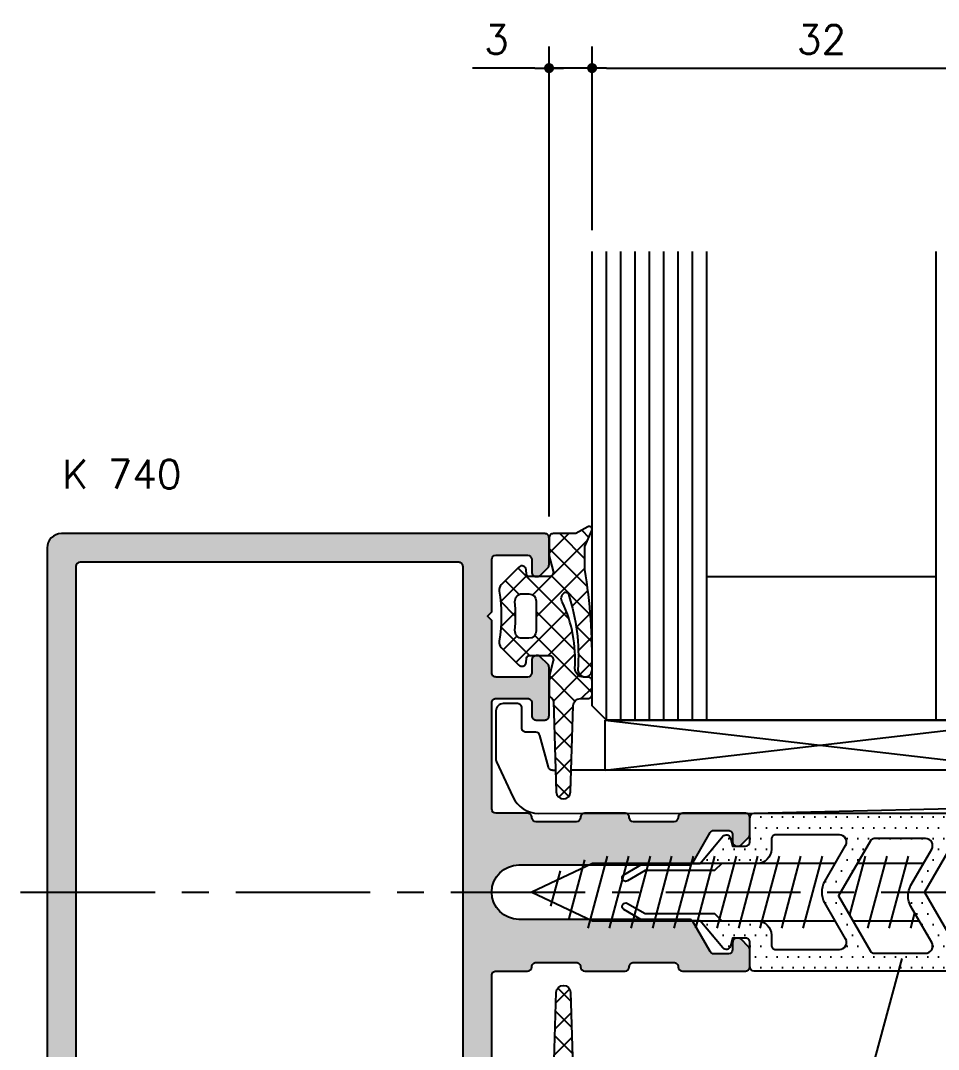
# Model space of a CAD drawing. Extents: x 0 to 4131, y -1600 to 527.
# Drawn here: x 563.9 to 627.9, y -262.5 to -190.7 of the extents above; entities that cross this region are included whole.
import ezdxf

# ---------------------------------------------------------------- set-up
doc = ezdxf.new("R2010")
doc.units = 0
doc.header["$LTSCALE"] = 7.5
doc.header["$MEASUREMENT"] = 0
doc.linetypes.add('CENTER', pattern=[2, 1.25, -0.25, 0.25, -0.25])
doc.layers.get('0').update_dxf_attribs({"linetype": 'CONTINUOUS'})
doc.layers.get('DEFPOINTS').update_dxf_attribs({"linetype": 'CONTINUOUS'})
for name, color, linetype in [('ASSI', 1, 'CENTER'), ('FILL', 8, 'CONTINUOUS'), ('FINE', 7, 'CONTINUOUS'), ('GOMMA', 3, 'CONTINUOUS'), ('GROSSA', 4, 'CONTINUOUS'), ('QUOTE', 254, 'CONTINUOUS'), ('TRATTEGGI', 140, 'CONTINUOUS'), ('VETRO', 6, 'CONTINUOUS'), ('VITERIA', 40, 'CONTINUOUS')]:
    doc.layers.add(name, color=color, linetype=linetype)
doc.styles.get("Standard").update_dxf_attribs({"font": 'romans.shx'})
doc.dimstyles.new('SCALA_1-1$0', dxfattribs={"dimtxt": 2, "dimasz": 1, "dimexe": 1.5, "dimexo": 1.5, "dimgap": 1, "dimtad": 3, "dimdsep": 46, "dimtxsty": 'Standard', "dimblk1": 'PUNTO', "dimblk2": 'PUNTO', "dimsah": 1, "dimcen": 0.09, "dimclrt": 2, "dimadec": 0, "dimazin": 0, "dimtfac": 0.7, "dimtmove": 0, "dimatfit": 3, "dimldrblk": 'PUNTO', "dimfxl": 1, "dimtolj": 2, "dimarcsym": 0})
pattern_1 = [(135, (462.1628187875442, -320.5056679362697), (-0.8838834764831844, -0.8838834764831843), []), (225, (462.1628187875442, -320.5056679362697), (0.8838834764831843, -0.8838834764831844), [])]

# ---------------------------------------------------------------- blocks, each defined once
blk = doc.blocks.new('PUNTO')
blk.add_line((-1, 0), (1, 0))
at = {"const_width": 0.35}
blk.add_lwpolyline([(-0.1750000000000114, 0, 1), (0.1750000000000114, 0, 1)], format="xyb", close=True, dxfattribs=at)
blk = doc.blocks.new('*D171')
at = {"layer": 'DEFPOINTS', "color": 0, "transparency": 16777216}
for p in [(635.7631262821335, -194.0393257449249), (603.7631262821335, -206.8293148960066), (635.7631262821335, -206.8293148960066)]:
    blk.add_point(p, dxfattribs=at)
at = {"layer": 'QUOTE', "color": 0, "lineweight": -2, "transparency": 16777216}
for p, q in [((603.7631262821335, -205.3293148960066), (603.7631262821335, -192.5393257449249)), ((635.7631262821335, -205.3293148960066), (635.7631262821335, -192.5393257449249)), ((604.7631262821335, -194.0393257449249), (634.7631262821335, -194.0393257449249))]:
    blk.add_line(p, q, dxfattribs=at)
at = {"layer": 'QUOTE', "color": 0, "lineweight": -2, "transparency": 16777216, "rotation": 180}
blk.add_blockref('PUNTO', (603.7631262821335, -194.0393257449249), dxfattribs=at)
at = {"layer": 'QUOTE', "color": 0, "lineweight": -2, "transparency": 16777216}
blk.add_blockref('PUNTO', (635.7631262821335, -194.0393257449249), dxfattribs=at)
at = {"layer": 'QUOTE', "color": 2, "transparency": 16777216, "insert": (619.7631262821335, -192.0393257449249), "char_height": 2, "attachment_point": 5}
blk.add_mtext('\\A2;32', dxfattribs=at)
blk = doc.blocks.new('*D168')
at = {"layer": 'DEFPOINTS', "color": 0, "transparency": 16777216}
for p in [(600.763126282135, -194.0393257449249), (603.7631262821335, -206.8293148960066), (600.763126282135, -226.7985949156913)]:
    blk.add_point(p, dxfattribs=at)
at = {"layer": 'QUOTE', "color": 0, "lineweight": -2, "transparency": 16777216}
for p, q in [((600.763126282135, -225.2985949156913), (600.763126282135, -192.5393257449249)), ((603.7631262821335, -205.3293148960066), (603.7631262821335, -192.5393257449249)), ((599.763126282135, -194.0393257449249), (595.4297929488016, -194.0393257449249)), ((603.7631262821335, -194.0393257449249), (600.763126282135, -194.0393257449249)), ((604.7631262821335, -194.0393257449249), (605.7631262821335, -194.0393257449249))]:
    blk.add_line(p, q, dxfattribs=at)
blk.add_blockref('PUNTO', (600.763126282135, -194.0393257449249), dxfattribs=at)
at = {"layer": 'QUOTE', "color": 0, "lineweight": -2, "transparency": 16777216, "rotation": 180}
blk.add_blockref('PUNTO', (603.7631262821335, -194.0393257449249), dxfattribs=at)
at = {"layer": 'QUOTE', "color": 2, "transparency": 16777216, "insert": (597.0964596154683, -192.0393257449249), "char_height": 2, "attachment_point": 5}
blk.add_mtext('\\A2;3', dxfattribs=at)

msp = doc.modelspace()

# ---------------------------------------------------------------- hatches: boundary and pattern name
at = {"layer": 'FILL'}
h = msp.add_hatch(color=253, dxfattribs=at)
h.dxf.hatch_style = 1
edge = h.paths.add_edge_path(flags=16)
edge.add_arc((594.463126282135, -228.7985949156911), 0.2999999999998977, 359.9999999999674, 449.9999999999674)
edge.add_line((594.4631262821352, -228.4985949156912), (568.063126282135, -228.4985949156913))
edge.add_arc((568.063126282135, -228.7985949156913), 0.2999999999999972, 90.00000000000813, 180.0000000000136)
edge.add_line((567.7631262821351, -228.7985949156914), (567.763126282135, -274.1985949156912))
edge.add_arc((568.0631262821349, -274.1985949156912), 0.3000000000000114, 180.0000000000109, 270.0000000000109)
edge.add_line((568.063126282135, -274.4985949156912), (594.4631262821352, -274.4985949156912))
edge.add_arc((594.4631262821351, -274.1985949156914), 0.2999999999998266, 270.0000000000163, 360.0000000000244)
edge.add_line((594.763126282135, -274.1985949156912), (594.763126282135, -228.7985949156912))
edge = h.paths.add_edge_path()
edge.add_arc((600.4631262821351, -226.798594915691), 0.2999999999998124, 359.9999999999756, 449.9999999999837)
edge.add_line((600.4631262821352, -226.4985949156912), (566.7631262821351, -226.4985949156912))
edge.add_arc((566.7631262821351, -227.4985949156912), 1, 90, 180)
edge.add_line((565.7631262821351, -227.4985949156912), (565.763126282135, -275.4985949156912))
edge.add_arc((566.763126282135, -275.4985949156912), 1, 180, 270)
edge.add_line((566.763126282135, -276.4985949156912), (600.4631262821352, -276.4985949156912))
edge.add_arc((600.4631262821351, -276.1985949156914), 0.2999999999998266, 270.0000000000163, 360.0000000000244)
edge.add_line((600.763126282135, -276.1985949156912), (600.763126282135, -274.3228589844031))
edge.add_arc((600.4631262821349, -274.322858984403), 0.3000000000000682, 359.9999999999648, 404.9999999999597)
edge.add_line((600.6752583164911, -274.1107269500471), (600.1509942477793, -273.5864628813353))
edge.add_arc((599.9388622134231, -273.7985949156913), 0.3000000000001401, 44.99999999998177, 89.99999999998371)
edge.add_line((599.9388622134232, -273.4985949156912), (599.8631262821351, -273.4985949156912))
edge.add_arc((599.8631262821351, -273.7985949156912), 0.2999999999999687, 90, 179.9999999999973)
edge.add_line((599.5631262821352, -273.7985949156911), (599.5631262821352, -274.6985949156912))
edge.add_arc((599.2631262821351, -274.6985949156912), 0.3000000000000398, 269.9999999999729, 359.99999999998374, ccw=False)
edge.add_line((599.263126282135, -274.9985949156912), (597.0631262821352, -274.9985949156913))
edge.add_arc((597.063126282135, -274.6985949156912), 0.3000000000000824, 180.0000000000027, 270.00000000001626, ccw=False)
edge.add_line((596.763126282135, -274.6985949156912), (596.763126282135, -271.0470205219296))
edge.add_line((596.763126282135, -271.0470205219296), (596.4631262821352, -270.7485949156912))
edge.add_line((596.4631262821352, -270.7485949156912), (596.763126282135, -270.4501693094529))
edge.add_line((596.763126282135, -270.4501693094529), (596.763126282135, -266.7985949156912))
edge.add_arc((597.063126282135, -266.7985949156913), 0.3000000000000966, 89.99999999998369, 179.9999999999946, ccw=False)
edge.add_line((597.0631262821352, -266.4985949156912), (599.2631262821352, -266.4985949156912))
edge.add_arc((599.2631262821351, -266.7985949156913), 0.3000000000000824, -1.8985701899509877e-11, 89.99999999997829, ccw=False)
edge.add_line((599.5631262821352, -266.7985949156914), (599.5631262821352, -267.6985949156912))
edge.add_arc((599.8631262821352, -267.6985949156912), 0.3000000000000398, 180.000000000019, 270.0000000000271)
edge.add_line((599.8631262821353, -267.9985949156912), (599.9388622134232, -267.9985949156912))
edge.add_arc((599.9388622134232, -267.6985949156914), 0.299999999999784, 269.9999999999891, 314.9999999999847)
edge.add_line((600.1509942477791, -267.9107269500473), (600.6752583164911, -267.3864628813353))
edge.add_arc((600.4631262821351, -267.1743308469795), 0.2999999999997834, 315.0000000000172, 360.0000000000136)
edge.add_line((600.763126282135, -267.1743308469794), (600.763126282135, -263.7985949156911))
edge.add_arc((600.463126282135, -263.7985949156911), 0.2999999999998977, 359.9999999999891, 450.0000000000109)
edge.add_line((600.463126282135, -263.4985949156912), (599.8631262821353, -263.4985949156913))
edge.add_arc((599.8631262821352, -263.7985949156914), 0.3000000000001393, 89.99999999999457, 179.9999999999864)
edge.add_line((599.5631262821352, -263.7985949156914), (599.5631262821352, -264.6985949156912))
edge.add_arc((599.2631262821353, -264.6985949156913), 0.2999999999998693, -89.99999999997277, 1.3585577107733116e-11, ccw=False)
edge.add_line((599.2631262821354, -264.9985949156912), (597.0631262821352, -264.9985949156914))
edge.add_arc((597.0631262821352, -264.6985949156913), 0.3000000000001677, 179.9999999999973, 270, ccw=False)
edge.add_line((596.763126282135, -264.6985949156912), (596.763126282135, -257.2985949156911))
edge.add_arc((597.063126282135, -257.2985949156912), 0.3000000000000966, 89.99999999998369, 179.9999999999946, ccw=False)
edge.add_line((597.0631262821352, -256.9985949156911), (599.2631262821352, -256.9985949156912))
edge.add_arc((599.2631262821351, -256.6985949156912), 0.3000000000000398, 270.0000000000163, 360.0000000000055)
edge.add_arc((599.8631262821352, -256.6985949156912), 0.3000000000000682, 89.99999999997829, 179.999999999981, ccw=False)
edge.add_line((599.8631262821353, -256.3985949156911), (602.659750609161, -256.3985949156911))
edge.add_arc((602.6597506091612, -256.6985949156912), 0.300000000000054, 1.887201506178826e-11, 90.00000000002711, ccw=False)
edge.add_arc((603.2597506091611, -256.6985949156913), 0.2999999999998977, 179.9999999999674, 269.9999999999674)
edge.add_line((603.259750609161, -256.9985949156912), (606.0597506091611, -256.9985949156912))
edge.add_arc((606.0597506091611, -256.698594915691), 0.3000000000001108, 269.9999999999891, 359.9999999999918)
edge.add_arc((606.6597506091612, -256.698594915691), 0.2999999999998408, 90.00000000002171, 180.0000000000217, ccw=False)
edge.add_line((606.659750609161, -256.3985949156911), (609.4597506091612, -256.3985949156911))
edge.add_arc((609.4597506091611, -256.6985949156912), 0.2999999999999829, -1.63140612130519e-11, 89.9999999999946, ccw=False)
edge.add_arc((610.0597506091611, -256.6985949156912), 0.2999999999999545, 180, 270)
edge.add_line((610.0597506091611, -256.9985949156912), (614.4631262821352, -256.9985949156912))
edge.add_arc((614.4631262821351, -256.6985949156914), 0.2999999999998266, 270.0000000000217, 360.0000000000244)
edge.add_line((614.763126282135, -256.6985949156912), (614.763126282135, -255.5228589844032))
edge.add_arc((614.4631262821349, -255.522858984403), 0.3000000000000682, 359.9999999999648, 404.9999999999597)
edge.add_line((614.6752583164911, -255.3107269500471), (614.1509942477791, -254.7864628813354))
edge.add_arc((613.938862213423, -254.9985949156911), 0.2999999999998939, 44.99999999996546, 89.999999999962)
edge.add_line((613.9388622134232, -254.6985949156912), (613.8631262821353, -254.6985949156912))
edge.add_arc((613.8631262821352, -254.9985949156913), 0.300000000000054, 89.99999999997829, 179.999999999981)
edge.add_line((613.5631262821352, -254.9985949156912), (613.5631262821352, -255.4985949156912))
edge.add_arc((613.2631262821349, -255.4985949156912), 0.3000000000002103, 270.0000000000054, 359.99999999999454, ccw=False)
edge.add_line((613.263126282135, -255.7985949156914), (612.2642369820281, -255.7985949156911))
edge.add_arc((612.264236982028, -255.4985949156913), 0.299999999999855, 210.0000000000143, 270.00000000001086, ccw=False)
edge.add_line((612.0044293608929, -255.6485949156913), (610.7919937955947, -253.5485949156914))
edge.add_arc((610.5321861744594, -253.6985949156912), 0.2999999999999613, 29.99999999997418, 89.99999999997286)
edge.add_line((610.5321861744595, -253.3985949156913), (598.6631262821351, -253.3985949156913))
edge.add_arc((598.6631262821351, -251.4985949156913), 1.899999999999977, 90, 270, ccw=False)
edge.add_line((598.6631262821351, -249.5985949156913), (610.5321861744595, -249.5985949156913))
edge.add_arc((610.5321861744594, -249.2985949156914), 0.2999999999999687, 270.0000000000271, 330.0000000000234)
edge.add_line((610.7919937955947, -249.4485949156912), (612.0044293608929, -247.3485949156913))
edge.add_arc((612.2642369820284, -247.4985949156914), 0.3000000000001664, 90.0000000000054, 150.0000000000014, ccw=False)
edge.add_line((612.2642369820284, -247.1985949156912), (613.263126282135, -247.1985949156912))
edge.add_arc((613.2631262821351, -247.4985949156913), 0.300000000000054, 1.887201506178826e-11, 90.00000000002711, ccw=False)
edge.add_line((613.5631262821352, -247.4985949156912), (613.5631262821352, -247.9985949156912))
edge.add_arc((613.8631262821352, -247.9985949156913), 0.3000000000000966, 179.999999999981, 269.9999999999729)
edge.add_line((613.8631262821351, -248.2985949156914), (613.9388622134232, -248.2985949156914))
edge.add_arc((613.938862213423, -247.9985949156915), 0.2999999999998977, 270.000000000038, 315.0000000000346)
edge.add_line((614.1509942477791, -248.2107269500472), (614.6752583164911, -247.6864628813352))
edge.add_arc((614.4631262821351, -247.4743308469795), 0.2999999999998135, 315.0000000000192, 360.0000000000109)
edge.add_line((614.763126282135, -247.4743308469794), (614.7631262821352, -246.2985949156911))
edge.add_arc((614.4631262821354, -246.2985949156912), 0.299999999999784, 1.085629331273662e-11, 90.00000000003257)
edge.add_line((614.4631262821352, -245.9985949156914), (610.0597506091611, -245.9985949156915))
edge.add_arc((610.0597506091611, -246.2985949156915), 0.2999999999999545, 90, 180)
edge.add_arc((609.4597506091611, -246.2985949156915), 0.2999999999999829, 270.0000000000054, 359.99999999999454, ccw=False)
edge.add_line((609.4597506091612, -246.5985949156914), (606.659750609161, -246.5985949156915))
edge.add_arc((606.6597506091613, -246.2985949156916), 0.2999999999999545, 179.9999999999566, 269.9999999999566, ccw=False)
edge.add_arc((606.0597506091613, -246.2985949156915), 0.3000000000000398, 1.628443996909105e-11, 90.00000000002714)
edge.add_line((606.0597506091611, -245.9985949156914), (603.259750609161, -245.9985949156915))
edge.add_arc((603.2597506091611, -246.2985949156914), 0.2999999999998266, 90.0000000000217, 180.0000000000244)
edge.add_arc((602.6597506091612, -246.2985949156914), 0.3000000000000682, 269.9999999999783, 359.9999999999783, ccw=False)
edge.add_line((602.659750609161, -246.5985949156914), (599.8631262821353, -246.5985949156915))
edge.add_arc((599.8631262821353, -246.2985949156914), 0.3000000000001961, 180.0000000000027, 269.9999999999946, ccw=False)
edge.add_arc((599.2631262821352, -246.2985949156914), 0.2999999999999261, 359.9999999999973, 450.0000000000054)
edge.add_line((599.2631262821352, -245.9985949156914), (597.0631262821352, -245.9985949156914))
edge.add_arc((597.063126282135, -245.6985949156913), 0.3000000000001535, 180.0000000000163, 270.0000000000054, ccw=False)
edge.add_line((596.763126282135, -245.6985949156913), (596.763126282135, -238.2985949156909))
edge.add_arc((597.063126282135, -238.298594915691), 0.3000000000000398, 89.99999999997289, 179.9999999999864, ccw=False)
edge.add_line((597.0631262821352, -237.9985949156909), (599.263126282135, -237.9985949156911))
edge.add_arc((599.2631262821351, -238.2985949156912), 0.3000000000001108, 8.185452315956354e-12, 90.00000000001631, ccw=False)
edge.add_line((599.5631262821352, -238.2985949156911), (599.5631262821352, -239.1985949156912))
edge.add_arc((599.863126282135, -239.1985949156912), 0.2999999999999261, 179.9999999999973, 270.0000000000054)
edge.add_line((599.8631262821351, -239.4985949156912), (600.4631262821352, -239.4985949156912))
edge.add_arc((600.4631262821351, -239.1985949156914), 0.2999999999998266, 270.0000000000163, 360.0000000000244)
edge.add_line((600.763126282135, -239.1985949156912), (600.763126282135, -235.8228589844029))
edge.add_arc((600.4631262821349, -235.8228589844027), 0.2999999999999829, 359.9999999999592, 404.9999999999674)
edge.add_line((600.6752583164911, -235.6107269500469), (600.1509942477793, -235.0864628813353))
edge.add_arc((599.9388622134231, -235.2985949156914), 0.3000000000001652, 44.99999999998656, 89.99999999998371)
edge.add_line((599.9388622134232, -234.9985949156912), (599.8631262821353, -234.9985949156912))
edge.add_arc((599.8631262821352, -235.2985949156912), 0.3000000000000398, 89.99999999997286, 179.9999999999837)
edge.add_line((599.5631262821352, -235.2985949156911), (599.5631262821352, -236.1985949156912))
edge.add_arc((599.2631262821351, -236.1985949156912), 0.2999999999999829, 270.0000000000054, 359.9999999999973, ccw=False)
edge.add_line((599.2631262821352, -236.4985949156912), (597.0631262821352, -236.4985949156912))
edge.add_arc((597.063126282135, -236.1985949156911), 0.3000000000000682, 180.0000000000217, 270.00000000002166, ccw=False)
edge.add_line((596.763126282135, -236.1985949156912), (596.763126282135, -232.5470205219296))
edge.add_line((596.763126282135, -232.5470205219296), (596.4631262821352, -232.2485949156912))
edge.add_line((596.4631262821352, -232.2485949156912), (596.763126282135, -231.9501693094527))
edge.add_line((596.763126282135, -231.9501693094527), (596.763126282135, -228.2985949156912))
edge.add_arc((597.063126282135, -228.2985949156914), 0.3000000000000398, 89.99999999997289, 179.9999999999837, ccw=False)
edge.add_line((597.0631262821352, -227.9985949156913), (599.2631262821352, -227.9985949156912))
edge.add_arc((599.2631262821352, -228.2985949156911), 0.2999999999999403, -2.6716406864579767e-12, 90.0000000000054, ccw=False)
edge.add_line((599.5631262821352, -228.2985949156911), (599.5631262821352, -229.1985949156912))
edge.add_arc((599.8631262821352, -229.1985949156912), 0.3000000000000398, 180.0000000000163, 270.0000000000271)
edge.add_line((599.8631262821353, -229.4985949156912), (599.9388622134232, -229.4985949156912))
edge.add_arc((599.9388622134231, -229.198594915691), 0.3000000000001251, 270.0000000000163, 315.0000000000192)
edge.add_line((600.1509942477793, -229.410726950047), (600.6752583164911, -228.8864628813353))
edge.add_arc((600.4631262821349, -228.6743308469794), 0.3000000000000647, 315.0000000000403, 360.0000000000352)
edge.add_line((600.763126282135, -228.6743308469792), (600.763126282135, -226.7985949156911))
h = msp.add_hatch(dxfattribs=at)
h.set_pattern_fill('ANSI37', color=137, scale=10, angle=90, style=0)
h.set_pattern_definition(pattern_1)
h.paths.add_polyline_path([(601.8056375088225, -230.6293028612441, -0.5215921621712031), (602.1198065466122, -230.723651747062, -0.09780650666531451), (602.7683704803239, -235.9909127884648, 0.923366137242217), (603.7631262821335, -236.0551852814509), (603.7631262821335, -234.4947467251506, 0.03458326819140389), (603.263126282135, -229.0061105564572), (603.2631262821349, -227.3914152387187), (603.7465723191976, -226.2782664381193, 0.7195149494985771), (603.4647425279313, -226.0244666959541), (602.6255887113466, -226.4985949156911), (601.0631262821349, -226.4985949156912, 0.4142135623730843), (600.763126282135, -226.7985949156912), (600.763126282135, -227.9999881748676, 0.06554346281522015), (600.7733485342483, -228.0776338883983), (601.0529040300218, -229.1209492021604, -0.4931454260312558), (600.7631262821351, -229.4985949156911), (599.385538435841, -229.4985949156912, -0.388878731852942), (599.1862994962227, -229.3160260642409), (599.160512979964, -229.0212848346989, 0.6370702608074228), (598.6495225361805, -228.8352995231673), (597.4190083499368, -230.065813709411, 0.2448502030393967), (597.2802076710827, -230.5064731864655, -0.08777722502794719), (597.2802076710828, -233.9907166449168, 0.2448502030393997), (597.419008349937, -234.4313761219714), (598.6495225361807, -235.6618903082151, 0.6370702608074017), (599.1605129799641, -235.4759049966835), (599.1862994962227, -235.1811637671422, -0.3888787318527716), (599.3855384358408, -234.9985949156919), (600.763126282135, -234.9985949156912, -0.4931454260314875), (601.0529040300219, -235.376240629222), (600.7631262821351, -236.457705907238), (600.7631262821351, -237.6985949156911, 0.2714074680333377), (600.9164889492677, -237.96031517209, -0.2631778675098925), (601.0697100399012, -238.2128199059581), (601.2633622429668, -244.5139541199093, 0.9697392325154619), (602.2628903213032, -244.5139541199093), (602.4482318592246, -238.483235711473, -0.4052432957209779), (602.9479958983931, -237.998594915691), (603.4631262821351, -237.9985949156911, 0.4142135623731643), (603.7631262821352, -237.698594915691), (603.7631262821351, -236.798594915691, 0.4142135623732238), (603.4631262821348, -236.498594915691), (603.1631262821354, -236.4985949156911, -0.4142135623733948), (602.563126282135, -235.8985949156908, 0.1286776343090295), (601.6962935309681, -231.2929368295246, -0.3865361286484237)])
h.paths.add_polyline_path([(599.8631262821351, -233.2985949156912, -0.4142135623731647), (599.363126282135, -233.7985949156912), (598.8855225702985, -233.798594915691, -0.4410091218319844), (598.387573785803, -233.2533510429627, 0.04533686841581613), (598.3875737858029, -231.2438387884196, -0.4410091218323396), (598.8855225702988, -230.6985949156912), (599.3631262821356, -230.6985949156916, -0.4142135623728512), (599.8631262821351, -231.1985949156916)], flags=16)
h = msp.add_hatch(dxfattribs=at)
h.set_pattern_fill('DOTS', color=2, scale=12)
h.set_pattern_definition([(0, (462.1628187875442, -320.5056679362697), (0.375, 0.75), [0, -0.75])])
h.paths.add_polyline_path([(633.0631262821348, -255.4985949156907), (629.4327415244054, -255.4985949156909, -0.2679491924311307), (629.1729339032702, -255.3485949156909), (626.9501353668903, -251.4985949156913), (625.819627522364, -251.4985949156913, 0.1766166526065857), (625.9975074227272, -252.5107269500473), (627.4408830957012, -255.0107269500473, -0.5773502691896263), (627.007870393809, -255.7607269500473), (623.4327415244055, -255.7607269500473, -0.2679491924311228), (623.1729339032702, -255.6107269500473), (620.9501353668901, -251.7607269500472), (621.1014773674887, -251.4985949156913), (619.796545528404, -251.4985949156913, 0.1316524975873009), (619.9975074227273, -252.2485949156907), (621.4408830957012, -254.7485949156908, -0.5773502691896151), (621.007870393809, -255.4985949156907), (616.5631262821349, -255.4985949156907, -0.4142135623730949), (616.263126282135, -255.1985949156907), (616.263126282135, -254.4985949156907, 0.4142135623731221), (615.2631262821349, -253.4985949156907), (612.8004772719953, -253.498594915691), (611.3004772719953, -253.498594915691), (612.8887554988607, -255.3914311985969, 0.6068148963146182), (613.4083465796831, -255.2762406292217), (613.5631262821349, -254.6985949156909), (614.4631262821349, -254.6985949156909, -0.4142135623730755), (614.7631262821349, -254.9985949156908), (614.763126282135, -256.6985949156908, 0.4142135623730739), (615.0631262821349, -256.9985949156908), (635.2631262821347, -256.9985949156909, 0.4142135623730969), (635.7631262821347, -256.4985949156909), (635.7631262821347, -254.9985949156908, 0.4142135623730946), (635.4631262821348, -254.6985949156909), (634.5631262821348, -254.6985949156909), (634.5631262821348, -255.7985949156909), (633.0631262821348, -255.7985949156909)])
h.paths.add_polyline_path([(629.1729339032701, -247.6485949156909, -0.2679491924311284), (629.4327415244053, -247.4985949156909), (633.0631262821348, -247.4985949156909), (633.0631262821348, -247.1985949156908), (634.5631262821348, -247.1985949156908), (634.5631262821348, -248.2985949156908), (635.4631262821347, -248.2985949156908, 0.4142135623730945), (635.7631262821347, -247.9985949156908), (635.7631262821347, -246.4985949156908, 0.4142135623730946), (635.2631262821347, -245.9985949156909), (615.0631262821349, -245.9985949156907, 0.4142135623730777), (614.763126282135, -246.2985949156907), (614.7631262821349, -247.9985949156908, -0.4142135623730762), (614.4631262821348, -248.2985949156908), (613.5631262821349, -248.2985949156908), (613.4083465796831, -247.72094920216, 0.6068148963146162), (612.8887554988607, -247.6057586327848), (611.3004772719947, -249.4985949156913), (615.263126282135, -249.4985949156907, 0.4142135623730951), (616.263126282135, -248.4985949156908), (616.263126282135, -247.7985949156908, -0.4142135623730951), (616.563126282135, -247.4985949156907), (621.007870393809, -247.4985949156907, -0.5773502691896094), (621.4408830957012, -248.2485949156907), (619.9975074227272, -250.7485949156909, 0.1316524975874694), (619.796545528404, -251.4985949156913), (621.1014773674887, -251.4985949156913), (623.17293390327, -247.9107269500474, -0.2679491924311252), (623.4327415244054, -247.7607269500473), (627.007870393809, -247.7607269500473, -0.577350269189627), (627.4408830957012, -248.5107269500473), (625.9975074227272, -251.0107269500473, 0.08720559691567695), (625.819627522364, -251.4985949156913), (626.9501353668898, -251.4985949156913)])
h = msp.add_hatch(dxfattribs=at)
h.set_pattern_fill('ANSI37', color=137, scale=10, angle=90, style=0)
h.set_pattern_definition(pattern_1)
h.paths.add_polyline_path([(601.0529040300218, -273.8762406292223), (600.7733485342483, -274.9195559429843, 0.06554346281521997), (600.763126282135, -274.9972016565151), (600.763126282135, -276.1985949156914, 0.4142135623730844), (601.063126282135, -276.4985949156915), (602.6255887113466, -276.4985949156915), (603.4647425279313, -276.9727231354285, 0.7195149494985779), (603.7465723191976, -276.7189233932633), (603.2631262821349, -275.6057745926639), (603.263126282135, -273.9910792749254), (603.6450055004809, -266.7411142603736, 0.4571230744387524), (602.7400880188471, -266.6731085730266, -0.1039601791501557), (602.1200176244336, -272.2728957252752, -0.6322794119238213), (601.5442050698616, -272.010859904513, 0.1359203315126349), (602.5682925409941, -267.1771622142338, -0.4532215517833602), (603.1631262821354, -266.4985949156915), (603.4631262821349, -266.4985949156917, 0.6666666666668566), (603.4631262821351, -265.5985949156916, 0.8307546332376223), (603.2186886858871, -264.9189821357622, -0.5832862580082521), (602.4482318592246, -264.5139541199097), (602.2628903213032, -258.4832357114734, 0.9697392325154655), (601.2633622429668, -258.4832357114734), (601.0697100399012, -264.7843699254245, -0.4117835853073367), (600.7631262821351, -265.0750790098851), (600.7631262821351, -266.5394839241446), (601.0529040300219, -267.6209492021606, -0.4931454260314876), (600.763126282135, -267.9985949156915), (599.2022722010375, -267.9985949156906), (599.1605129799641, -267.5212848346991, 0.6370702608074011), (598.6495225361807, -267.3352995231676), (597.419008349937, -268.5658137094113, 0.2448502030393991), (597.2802076710828, -269.0064731864658, -0.08777722502794719), (597.2802076710827, -272.4907166449171, 0.2448502030393971), (597.4190083499368, -272.9313761219717), (598.6495225361805, -274.1618903082154, 0.6370702608074229), (599.160512979964, -273.9759049966838), (599.2022722010377, -273.4985949156914), (600.7631262821351, -273.4985949156916, -0.4931454260312747)])
h.paths.add_polyline_path([(599.8631262821351, -271.7985949156911, -0.414213562372851), (599.3631262821356, -272.2985949156911), (598.8855225702989, -272.2985949156914, -0.4410091218323382), (598.3875737858029, -271.7533510429631, 0.04533686841581612), (598.387573785803, -269.74383878842, -0.4410091218319862), (598.8855225702985, -269.1985949156916), (599.363126282135, -269.1985949156915, -0.4142135623731642), (599.8631262821351, -269.6985949156915)], flags=16)

# ---------------------------------------------------------------- linework, layer by layer
at = {"layer": 'ASSI'}
msp.add_line((563.9135304387701, -251.4985949156913), (655.2968877682933, -251.4985949156913), dxfattribs=at)
at = {"layer": 'FINE'}
for p, q in [((604.6794759622337, -239.4985949156918), (634.6794759622337, -243.0038872966395)), ((604.6794759622337, -243.0038872966395), (634.6794759622337, -239.4985949156918)), ((601.0029573632717, -243.0038872966395), (601.2169534922288, -243.0038872966395))]:
    msp.add_line(p, q, dxfattribs=at)
msp.add_lwpolyline([(601.0029573632717, -243.0038872966395), (601.0029573632717, -243.0038872966395, -0.3394542588633759), (600.713179615385, -242.7815330101703), (600.1222940437378, -240.5763180353235, 0.3394676889014783), (599.8325018450279, -240.3539637492023), (599.1627114220773, -240.3539960126121, -0.414213562373109), (598.8626969716022, -240.0540104637835), (598.8626295344271, -238.6540104654076, 0.4142135623731089), (598.562615083952, -238.3540249165792), (597.5626150851122, -238.3540730859898, 0.4142135623730951), (597.0626391703977, -238.8540971701151), (597.0627973841715, -242.285773221965, 0.1095183342453251), (597.0909111552389, -242.4125579660529), (598.2273150816713, -244.8492775986254, 0.2914734195860883), (600.039986277918, -246.0039537611803), (615.0627973841715, -245.9932360702027), (634.7965189147205, -245.5347914264524, 0.4044874037899032), (635.7631559406941, -244.5352999559776), (635.7630966235758, -243.3038728458163, 0.4141994539497039), (635.4630966239238, -243.0038872966395), (602.3092990720414, -243.0038872966395)], format="xyb", dxfattribs=at)
msp.add_lwpolyline([(604.6794759622337, -239.4985949156918), (634.6794759622337, -239.4985949156918), (634.6794759622337, -243.0038872966395), (604.6794759622337, -243.0038872966395)], close=True, dxfattribs=at)
at = {"layer": 'GOMMA'}
for points in [[(603.2631262821349, -227.3914152387187), (603.7465723191976, -226.2782664381193, 0.7195149494983841), (603.4647425279313, -226.0244666959541), (602.6255887113466, -226.4985949156911), (601.0631262821349, -226.4985949156912, 0.4142135623731505), (600.763126282135, -226.7985949156913), (600.763126282135, -227.9999881748676, 0.06554346281525164), (600.7733485342483, -228.0776338883984), (601.0529040300218, -229.1209492021604, -0.4931454260312924), (600.7631262821351, -229.4985949156911), (599.385538435841, -229.4985949156912, -0.3888787318531552), (599.1862994962227, -229.3160260642408), (599.160512979964, -229.0212848346989, 0.6370702608074383), (598.6495225361805, -228.8352995231672), (597.4190083499368, -230.065813709411, 0.244850203039391), (597.2802076710827, -230.5064731864656, -0.08777722502794508), (597.2802076710828, -233.9907166449167, 0.2448502030393911), (597.4190083499369, -234.4313761219713), (598.6495225361806, -235.6618903082149, 0.6370702608070012), (599.160512979964, -235.4759049966841), (599.1862994962227, -235.1811637671422, -0.3888787318530736), (599.385538435841, -234.9985949156919), (600.7631262821351, -234.9985949156912, -0.4931454260313493), (601.0529040300219, -235.376240629222), (600.7631262821351, -236.457705907238), (600.7631262821351, -237.6985949156911, 0.271407468033361), (600.9164889492677, -237.96031517209, -0.2631778675099207), (601.0697100399012, -238.2128199059582), (601.2633622429668, -244.5139541199093, 0.96973923251547), (602.2628903213032, -244.5139541199093), (602.4482318592246, -238.483235711473, -0.4052432957209374), (602.9479958983928, -237.998594915691), (603.463126282135, -237.9985949156911, 0.4142135623731504), (603.7631262821352, -237.6985949156911), (603.7631262821351, -236.798594915691, 0.4142135623730391), (603.463126282135, -236.498594915691), (603.163126282135, -236.4985949156911, -0.4142135623730538), (602.563126282135, -235.8985949156911, 0.1286776343090365), (601.6962935309681, -231.2929368295246, -0.3865361286483303), (601.8056375088224, -230.6293028612442, -0.522670335346519), (602.1200176244336, -230.7242941061074, -0.09779404551914211), (602.7683704803239, -235.9909127884647, 1.011468768470316), (603.7679536741146, -235.9643909081418, 0.04380891343036498), (603.263126282135, -229.0061105564572)], [(599.3631262821352, -230.6985949156916, -0.4142135623730276), (599.8631262821351, -231.1985949156916), (599.8631262821351, -233.2985949156912, -0.4142135623730981), (599.3631262821351, -233.7985949156912), (598.8855225702986, -233.798594915691, -0.4410091218320271), (598.387573785803, -233.2533510429627, 0.04533686841581869), (598.3875737858029, -231.2438387884195, -0.4410091218321683), (598.8855225702986, -230.6985949156912)], [(627.0078703938091, -255.7607269500473, 0.5773502691896318), (627.4408830957012, -255.0107269500473), (625.9975074227272, -252.5107269500473, -0.2679491924311176), (625.9975074227272, -251.0107269500473), (627.4408830957012, -248.5107269500473, 0.5773502691896212), (627.007870393809, -247.7607269500473), (623.4327415244055, -247.7607269500473, 0.2679491924311301), (623.1729339032701, -247.9107269500473), (620.9501353668901, -251.7607269500472), (623.1729339032702, -255.6107269500472, 0.2679491924311301), (623.4327415244055, -255.7607269500473)]]:
    msp.add_lwpolyline(points, format="xyb", close=True, dxfattribs=at)
for points in [[(635.2631262821349, -256.9985949156909), (615.0631262821349, -256.9985949156908, -0.4142135623730951), (614.763126282135, -256.6985949156908), (614.7631262821349, -254.9985949156907, 0.414213562373095), (614.4631262821349, -254.6985949156909), (613.5631262821349, -254.6985949156909), (613.4083465796831, -255.2762406292217, -0.6068148963145925), (612.8887554988607, -255.3914311985969), (611.3004772719953, -253.498594915691), (607.3330448059675, -253.4985949156909), (605.9759939983985, -252.7151012666369, -1.000000000000002), (606.2259939983985, -252.2820885647447), (607.4670194021832, -252.9985949156909), (612.3004772719953, -252.9985949156909), (612.8004772719953, -253.498594915691), (615.263126282135, -253.4985949156907, -0.414213562373095), (616.263126282135, -254.4985949156907), (616.263126282135, -255.1985949156908, 0.4142135623730948), (616.563126282135, -255.4985949156907), (621.0078703938091, -255.4985949156907, 0.5773502691896253), (621.4408830957012, -254.7485949156907), (619.9975074227273, -252.2485949156907, -0.2679491924311143), (619.9975074227273, -250.7485949156909), (621.4408830957012, -248.2485949156907, 0.5773502691896208), (621.0078703938091, -247.4985949156907), (616.563126282135, -247.4985949156907, 0.414213562373095), (616.263126282135, -247.7985949156908), (616.263126282135, -248.4985949156909, -0.4142135623730784), (615.263126282135, -249.4985949156907), (612.8004772719953, -249.4985949156907), (612.3004772719953, -249.9985949156907), (607.4670194021832, -249.9985949156907), (606.2259939983985, -250.715101266637, -1.000000000000002), (605.9759939983985, -250.2820885647447), (607.3330448059675, -249.4985949156907), (611.3004772719953, -249.4985949156907), (612.8887554988607, -247.6057586327848, -0.6068148963145984), (613.4083465796831, -247.72094920216), (613.5631262821349, -248.2985949156908), (614.4631262821349, -248.2985949156908, 0.4142135623730953), (614.7631262821349, -247.9985949156907), (614.763126282135, -246.2985949156908, -0.4142135623730951), (615.0631262821349, -245.9985949156907), (635.2631262821349, -245.9985949156909, -0.4142135623731101)], [(629.1729339032701, -247.6485949156908), (626.9501353668901, -251.4985949156909), (629.1729339032702, -255.3485949156909, 0.2679491924311305)], [(601.0697100399012, -264.7843699254245), (601.2633622429668, -258.4832357114734, -0.96973923251547), (602.2628903213032, -258.4832357114734), (602.4482318592246, -264.5139541199096, 0.4052432957209374)]]:
    msp.add_lwpolyline(points, format="xyb", dxfattribs=at)
at = {"layer": 'GROSSA'}
msp.add_lwpolyline([(596.763126282135, -264.6985949156912), (596.763126282135, -257.2985949156911, -0.4142135623731504), (597.0631262821352, -256.9985949156911), (599.2631262821352, -256.9985949156912, 0.4142135623730396), (599.5631262821352, -256.6985949156911), (599.5631262821352, -256.6985949156911, -0.4142135623731227), (599.8631262821353, -256.3985949156911), (602.659750609161, -256.3985949156911, -0.4142135623731228), (602.9597506091612, -256.6985949156911, 0.414213562373095), (603.259750609161, -256.9985949156912), (606.0597506091611, -256.9985949156912, 0.4142135623731227), (606.3597506091613, -256.6985949156911), (606.3597506091613, -256.6985949156911, -0.414213562373095), (606.659750609161, -256.3985949156911), (609.4597506091612, -256.3985949156911, -0.4142135623731505), (609.7597506091612, -256.6985949156912, 0.414213562373095), (610.0597506091611, -256.9985949156912), (614.4631262821352, -256.9985949156912, 0.4142135623731227), (614.763126282135, -256.6985949156912), (614.763126282135, -255.5228589844032, 0.1989123673796436), (614.6752583164911, -255.3107269500471), (614.1509942477791, -254.7864628813354, 0.1989123673796406), (613.9388622134232, -254.6985949156912), (613.8631262821353, -254.6985949156912, 0.4142135623731227), (613.5631262821352, -254.9985949156912), (613.5631262821352, -255.4985949156912, -0.4142135623730396), (613.263126282135, -255.7985949156914), (612.2642369820281, -255.7985949156911, -0.2679491924310988), (612.0044293608929, -255.6485949156913), (610.7919937955947, -253.5485949156914, 0.2679491924311176), (610.5321861744595, -253.3985949156913), (598.6631262821351, -253.3985949156913, -0.9999999999999999), (598.6631262821351, -249.5985949156913), (610.5321861744595, -249.5985949156913, 0.267949192431109), (610.7919937955947, -249.4485949156912), (612.0044293608929, -247.3485949156913, -0.2679491924310988), (612.2642369820284, -247.1985949156912), (613.263126282135, -247.1985949156912, -0.4142135623731228), (613.5631262821352, -247.4985949156912), (613.5631262821352, -247.9985949156912, 0.4142135623730672), (613.8631262821351, -248.2985949156914), (613.9388622134232, -248.2985949156914, 0.1989123673796406), (614.1509942477791, -248.2107269500472), (614.6752583164911, -247.6864628813352, 0.1989123673796292), (614.763126282135, -247.4743308469794), (614.7631262821352, -246.2985949156911, 0.4142135623732061), (614.4631262821352, -245.9985949156914), (610.0597506091611, -245.9985949156915, 0.414213562373095), (609.7597506091612, -246.2985949156915, -0.4142135623730396), (609.4597506091612, -246.5985949156914), (606.659750609161, -246.5985949156915, -0.414213562373095), (606.3597506091613, -246.2985949156914), (606.3597506091613, -246.2985949156914, 0.4142135623731505), (606.0597506091611, -245.9985949156914), (603.259750609161, -245.9985949156915, 0.4142135623731227), (602.9597506091612, -246.2985949156915, -0.414213562373095), (602.659750609161, -246.5985949156914), (599.8631262821353, -246.5985949156915, -0.4142135623730672), (599.5631262821352, -246.2985949156914), (599.5631262821352, -246.2985949156914, 0.4142135623731228), (599.2631262821352, -245.9985949156914), (597.0631262821352, -245.9985949156914, -0.4142135623730396), (596.763126282135, -245.6985949156913), (596.763126282135, -238.2985949156909, -0.4142135623731781), (597.0631262821352, -237.9985949156909), (599.263126282135, -237.9985949156911, -0.4142135623731228), (599.5631262821352, -238.2985949156911), (599.5631262821352, -239.1985949156912, 0.4142135623731228), (599.8631262821351, -239.4985949156912), (600.4631262821352, -239.4985949156912, 0.4142135623731228), (600.763126282135, -239.1985949156912), (600.763126282135, -235.8228589844029, 0.1989123673796898), (600.6752583164911, -235.6107269500469), (600.1509942477793, -235.0864628813353, 0.1989123673796406), (599.9388622134232, -234.9985949156912), (599.8631262821353, -234.9985949156912, 0.4142135623731505), (599.5631262821352, -235.2985949156911), (599.5631262821352, -236.1985949156912, -0.4142135623730673), (599.2631262821352, -236.4985949156912), (597.0631262821352, -236.4985949156912, -0.414213562373095), (596.763126282135, -236.1985949156912), (596.763126282135, -232.5470205219296), (596.4631262821352, -232.2485949156912), (596.763126282135, -231.9501693094527), (596.763126282135, -228.2985949156912, -0.4142135623731505), (597.0631262821352, -227.9985949156913), (599.2631262821352, -227.9985949156912, -0.4142135623731228), (599.5631262821352, -228.2985949156911), (599.5631262821352, -229.1985949156912, 0.4142135623731504), (599.8631262821353, -229.4985949156912), (599.9388622134232, -229.4985949156912, 0.1989123673796712), (600.1509942477793, -229.410726950047), (600.6752583164911, -228.8864628813353, 0.1989123673796406), (600.763126282135, -228.6743308469792), (600.763126282135, -226.7985949156911, 0.4142135623731228), (600.4631262821352, -226.4985949156912), (566.7631262821351, -226.4985949156912, 0.414213562373095), (565.7631262821351, -227.4985949156912), (565.763126282135, -275.4985949156912, 0.414213562373095)], format="xyb", dxfattribs=at)
msp.add_lwpolyline([(594.763126282135, -228.7985949156912, 0.414213562373095), (594.4631262821352, -228.4985949156912), (568.063126282135, -228.4985949156913, 0.4142135623731226), (567.7631262821351, -228.7985949156914), (567.763126282135, -274.1985949156912, 0.414213562373095), (568.063126282135, -274.4985949156912), (594.4631262821352, -274.4985949156912, 0.4142135623731228), (594.763126282135, -274.1985949156912)], format="xyb", close=True, dxfattribs=at)
at = {"layer": 'QUOTE'}
msp.add_line((625.3654182096714, -256.1287025185991), (620.2351805205806, -275.0458172332178), dxfattribs=at)
at = {"layer": 'TRATTEGGI'}
for p, q in [((604.7631262821335, -239.4985949156918), (604.7631262821335, -206.8293148960066)), ((605.7631262821335, -239.4985949156918), (605.7631262821335, -206.8293148960066)), ((606.7631262821335, -239.4985949156918), (606.7631262821336, -206.8293148960066)), ((607.7631262821335, -239.4985949156918), (607.7631262821336, -206.8293148960066)), ((608.7631262821335, -239.4985949156918), (608.7631262821336, -206.8293148960066)), ((609.7631262821335, -239.4985949156918), (609.7631262821336, -206.8293148960066)), ((610.7631262821335, -239.4985949156918), (610.7631262821336, -206.8293148960066))]:
    msp.add_line(p, q, dxfattribs=at)
at = {"layer": 'VETRO'}
for p, q in [((611.7631262821335, -239.4985949156918), (611.7631262821335, -206.8293148960066)), ((627.7631262821335, -239.4985949156918), (627.7631262821335, -206.8293148960066)), ((611.7631262821335, -229.4985949156917), (627.7631262821335, -229.4985949156918))]:
    msp.add_line(p, q, dxfattribs=at)
msp.add_lwpolyline([(635.7631262821335, -206.8293148960066), (635.7631262821335, -238.4985949156918), (634.7631262821335, -239.4985949156918), (604.7631262821335, -239.4985949156918), (603.7631262821335, -238.4985949156918), (603.7631262821335, -206.8293148960066)], dxfattribs=at)
at = {"layer": 'VITERIA'}
for p, q in [((603.2415106086546, -249.2353205598409), (602.1449283288287, -253.327821342831)), ((604.8049410538322, -248.9985949156913), (603.4651950916766, -253.9985949156913)), ((606.3049410538322, -248.9985949156913), (604.9651950916766, -253.9985949156913)), ((607.8049410538322, -248.9985949156913), (606.4651950916766, -253.9985949156913)), ((609.3049410538322, -248.9985949156913), (607.9651950916766, -253.9985949156913)), ((610.8049410538322, -248.9985949156913), (609.4651950916766, -253.9985949156913)), ((612.3049410538322, -248.9985949156913), (610.9651950916766, -253.9985949156913)), ((613.8049410538322, -248.9985949156913), (612.4651950916766, -253.9985949156913)), ((615.3049410538322, -248.9985949156913), (613.9651950916766, -253.9985949156913)), ((616.8049410538322, -248.9985949156913), (615.4651950916766, -253.9985949156913)), ((618.3049410538322, -248.9985949156913), (616.9651950916766, -253.9985949156913)), ((619.8049410538322, -248.9985949156913), (618.4651950916766, -253.9985949156913)), ((622.8049410538322, -248.9985949156913), (621.7119113611668, -253.0778372628998)), ((624.3049410538322, -248.9985949156913), (622.9651950916766, -253.9985949156913)), ((625.8049410538322, -248.9985949156913), (624.4651950916766, -253.9985949156913)), ((601.5330212757863, -250.0134133429416), (600.871734819171, -252.4813679973872)), ((626.2477364266432, -252.9441362983574), (625.9651950916766, -253.9985949156913))]:
    msp.add_line(p, q, dxfattribs=at)
for points in [[(620.719195259214, -249.4985949156913), (603.7898172560174, -249.4985949156913), (599.5508301912794, -251.4985949156913), (603.7898172560174, -253.4985949156913), (620.7191952592145, -253.4985949156913)], [(626.8705372598127, -249.4985949156914), (622.2561779058678, -249.4985949156913)], [(621.9548359052696, -253.4985949156913), (626.5678532586156, -253.4985949156914)]]:
    msp.add_lwpolyline(points, dxfattribs=at)

# ---------------------------------------------------------------- texts
at = {"layer": 'QUOTE', "color": 2}
msp.add_text('K 740', height=2, dxfattribs=at).set_placement((566.8164299120588, -223.3636937733139))

# ---------------------------------------------------------------- dimensions: what is measured, and where the dimension line sits
at = {"layer": 'QUOTE'}
for base, p2, picture, middle in [((600.763126282135, -194.0393257449249), (600.763126282135, -226.7985949156913), '*D168', (597.0964596154683, -192.0393257449249)), ((635.7631262821335, -194.0393257449249), (635.7631262821335, -206.8293148960066), '*D171', (619.7631262821335, -192.0393257449249))]:
    dim = msp.add_linear_dim(base=base, p1=(603.7631262821335, -206.8293148960066), p2=p2, dimstyle='SCALA_1-1$0', dxfattribs=at)
    dim.commit()
    dim.dimension.update_dxf_attribs({"geometry": picture, "text_midpoint": middle})

doc.saveas('drawing.dxf')
